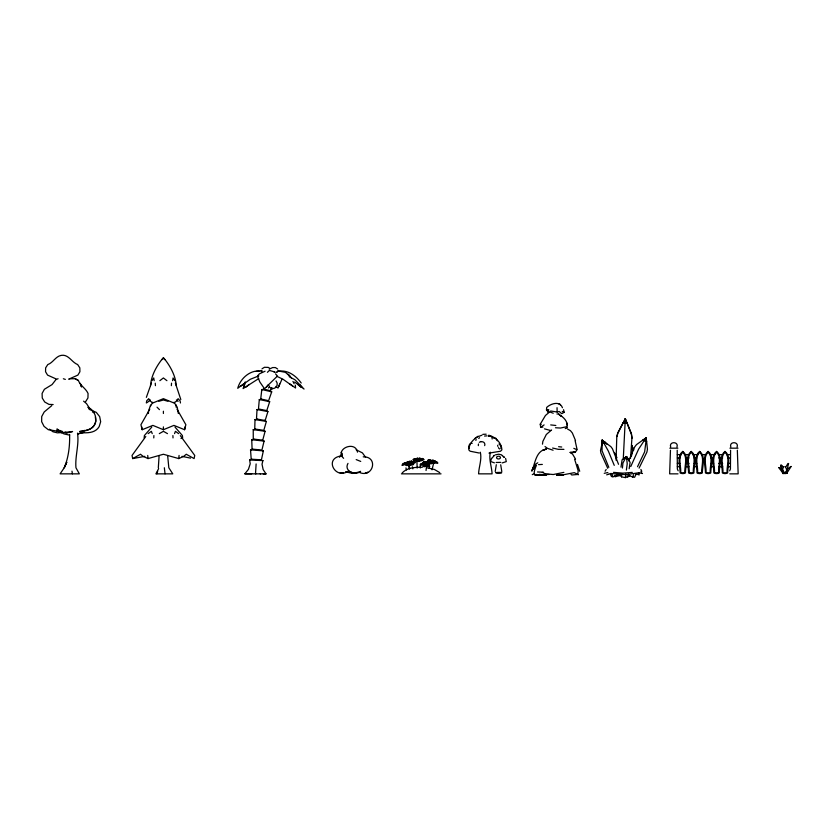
<?xml version="1.0" encoding="UTF-8"?>
<svg xmlns="http://www.w3.org/2000/svg" width="833" height="833" viewBox="0 0 833 833"><rect width="100%" height="100%" fill="white"/><g stroke="black" fill="none" stroke-linecap="round" stroke-linejoin="round"><path stroke-width="1.25" d="M618.534 464.304L612.432 448.737L610.901 446.675L604.768 442.073L602.113 443.291L602.051 450.757L608.829 467.365M670.461 450.205L669.649 473.852L678.02 473.852M730.583 450.205L730.447 468.979L729.646 470.812M153.772 437.929L153.886 435.555M264.571 420.446L265.165 420.478L267.914 411.596L257.022 409.544L256.481 418.968L257.064 419.134M159.072 456.276L158.322 467.771M550.634 410.992L557.142 412.023L557.048 407.681M253.909 439.168L253.274 439.043L253.232 429.661L265.102 431.265L262.728 440.188L262.093 440.157M630.519 458.348L631.976 437.606L631.414 433.629L627.145 423.154L623.022 423.403L625.312 418.666L631.393 434.253L631.955 438.314M627.124 423.424L625.312 418.666L623.022 423.216L627.145 423.154M629.321 475.82L629.332 475.195M785.227 473.311L787.237 473.331L785.269 473.269L785.28 471.645M616.087 460.233L616.774 436.856L617.732 432.941L623.042 422.945M428.12 463.231L428.141 462.565L426.985 462.763M144.151 437.929L144.39 435.555L151.793 427.079M150.554 406.046L152.793 402.256M574.104 451.767L575.155 452.392L570.386 452.517L575.155 452.392L577.123 449.674L575.124 440.719M171.536 383.159L171.359 385.658M178.324 413.491L177.252 407.222L174.003 402.256M625.187 421.134L625.312 418.666L623.282 458.952M786.55 473.311L782.791 473.508L786.55 473.311L786.467 468.781L785.03 466.584M259.302 399.517L258.48 408.951L266.768 410.596L269.684 401.725L259.302 399.517L259.979 399.767M256.116 463.96L255.512 473.842L260.521 473.873M496.312 464.731L495.208 471.468M254.742 428.995L255.002 419.593L266.373 421.436L263.811 430.338L254.742 428.995L255.346 429.141M421.81 459.972L419.551 459.67L420.467 459.878M422.498 460.503L419.218 461.149M787.227 472.217L786.935 473.311L785.519 473.571L783.676 473.311L783.738 472.217M615.139 475.216L615.035 476.799L620.554 475.279M628.707 460.847L634.746 446.852L636.495 444.624L643.326 439.751L646.002 441.105L644.648 451.85L637.516 466.719M431.473 463.169L431.817 461.513L429.318 461.42M260.719 398.945L268.611 400.715L271.714 391.843L261.812 389.511L260.719 398.945L261.239 399.142M176.138 407.17L176.2 405.057M490.335 452.225C488.669 459.577 491.772 466.719 492.084 473.852L478.579 473.852C478.892 466.719 481.995 459.577 480.329 452.225M546.479 409.951L548.728 409.638L548.166 412.085L546.479 409.951L546.708 407.379C550.884 403.568 559.891 400.611 562.462 407.754M620.991 467.136L622.116 459.764L625.927 457.119L627.082 457.348L628.738 460.139M425.517 465.345L428.12 465.574M645.887 441.344L646.262 437.658L643.222 439.991L646.502 441.417L646.262 437.658L643.222 439.991M787.081 471.645L786.914 473.311L783.676 473.311M628.394 473.779L628.009 476.309L625.396 477.601L621.543 476.851L621.803 474.331M622.428 468.042L622.938 463.013L625.51 458.119L625.146 457.504M145.775 436.523L132.041 455.443L132.686 458.587L140.517 454.256L143.193 456.422L148.045 458.587L163.393 454.256L178.751 458.587L179.074 455.443M409.128 462.846L408.961 461.555L409.659 461.128M426.048 470.468L426.34 467.938M625.396 477.601L625.895 473.842M626.385 470.093L627.218 463.846L626.666 458.348L627.457 457.952L630.112 462.409L629.154 468.729M787.258 469.979L787.487 468.323M542.47 444.166L542.866 441.375L546.323 434.482L551.592 429.953M149.784 409.138L140.923 424.715L142.183 429.713L152.856 425.392L163.393 429.713L173.93 425.392L184.603 429.713L185.051 426.881M176.284 385.658C175.68 375.641 169.87 365.25 163.393 357.576C156.916 365.25 151.106 375.641 150.513 385.658M172.608 380.671L173.077 377.953L174.774 380.671M565.243 428.62L566.909 427.787C568.575 422.518 564.326 417.729 560.068 415.23L561.629 416.333L558.506 414.261M413.033 463.617L411.169 463.148L411.96 463.367M413.793 463.919L412.939 464.887L410.669 465.085M788.622 463.471L787.758 466.886M676.958 447.102C679.124 441.24 668.545 441.24 670.711 447.102M737.09 447.102C739.256 441.24 728.677 441.24 730.843 447.102M787.497 471.145L787.726 470.083M404.526 464.127L405.369 463.7L404.369 463.971M617.003 436.554L617.722 433.576L623.032 423.143M429.234 468.167L429.724 466.199M432.025 469.822L433.472 463.919M533.609 469.114L535.473 464.2L537.774 462.794M631.372 456.317L632.476 450.965L632.018 447.061L633.767 449.987M645.471 440.782L646.262 437.658L644.253 440.636M255.929 473.852L244.85 473.81L248.432 469.343L250.223 463.794L249.629 460.003L262.926 460.607L262.02 464.179L263.134 469.562L266.039 473.883L260.177 473.862M500.966 448.466L501.122 446.207L498.957 443.937M267.424 372.309L269.413 370.425L274.932 372.007M425.705 466.303L425.84 464.866L425.007 465.845M263.353 450.861L261.427 459.816L251.212 459.202L250.525 449.851L263.353 450.861L262.499 450.83M278.92 386.429L279.669 383.909M264.082 441.074L261.926 450.018L252.087 449.112L251.743 439.741L264.082 441.074L263.259 441.042M408.076 463.919L408.305 463.19L405.817 463.044M156.854 473.852L157.697 471.145M414.168 460.618L417.218 461.18M414.74 460.066L417.291 459.701L416.302 459.931M146.358 397.351L151.45 383.003M281.991 379.234L278.035 388.032L275.89 386.429M257.459 376.016L259.823 381.962L264.488 388.719L277.462 376.016M270.194 390.771L271.777 387.605M406.171 464.731L406.546 465.564L408.836 465.283M406.556 464.304L408.305 463.19M780.927 466.074L781.604 469.531M492.147 439.012L492.126 437.544L490.97 436.409L488.502 435.93M243.882 386.991L244.819 384.44M184.603 429.713L185.863 424.715L177.002 409.138M785.894 466.886L787.987 463.471M536.452 465.168C531.11 477.882 535.681 475.122 546 474.727L546.458 475.185L534.599 474.925M174.545 433.629L175.44 431.317L178.626 433.629M491.532 458.285L490.606 461.503L494.406 462.856M531.85 470.926L533.359 467.271L531.933 470.895C535.275 463.117 535.952 450.601 546.281 449.133L542.887 450.268L546.24 449.06M474.997 438.356L478.027 436.242M347.996 463.377C343.56 470.884 355.264 476.351 360.606 471.291M245.235 381.899L243.111 388.594L258.719 378.588M416.156 460.16L416.5 459.368L413.72 459.118M276.754 372.413L277.077 371.674M630.758 466.553L638.567 449.216L644.367 440.386M423.581 465.168L424.403 464.679L423.893 465.043M628.207 475.112L632.58 477.007L633.674 474.727M339.479 457.255L341.915 453.652M150.586 405.057L148.482 411.221L148.461 413.491M636.287 473.831L634.611 477.257L632.58 477.007M639.078 468.115L646.897 452.121L647.439 449.372L646.616 441.178L645.575 440.532M786.706 473.311L785.227 473.144L786.706 473.311L791.183 466.459M625.489 458.348L626.437 456.536L627.426 458.192L626.645 458.577L625.114 457.734L626.437 456.536L627.426 458.192M542.939 427.11L540.669 427.204L540.242 424.205L545.448 415.48L549.051 412.429M268.476 387.991L269.58 385.95M426.319 462.492L426.288 461.503M426.059 462.815L426.944 462.565L425.996 462.7M422.237 463.294L424.413 462.669M422.997 462.534L424.341 464.168L423.258 464.012M605.102 471.218L606.185 469.458M85.539 401.808L87.944 397.945L88.059 393.447C85.768 388.293 80.437 385.877 78.333 380.462L75.199 378.703L69.347 378.786M152.012 380.671L153.72 377.953L154.188 380.671M158.645 468.615L155.896 473.852L172.775 473.852L168.828 467.771L167.714 456.276M423.456 464.148L423.778 463.637L421.175 463.565M625.114 457.734L626.437 456.536L626.645 458.577M411.96 462.346L410.898 462.7L411.971 461.232L411.471 460.93M277.066 372.007L278.472 370.425L277.93 371.351M266.529 387.095L268.455 384.523M428.88 463.637L426.215 464.522L427.246 464.762M429.172 464.595L429.151 463.7L427.058 463.335M404.869 464.023L405.556 464.418M430.14 461.378L430.64 460.764L431.317 461.295L430.203 461.19M424.591 462.398L425.673 463.481L428.141 462.565M493.667 455.963L494.313 455.255L492.136 458.077M258.084 375.298L259.334 373.871L265.061 371.226M788.164 468.708L790.788 466.459M624.729 458.473L625.927 457.119M402.214 472.884C407.264 467.521 415.417 467.198 422.321 467.303M161.987 359.637L163.393 358.242L164.799 359.637M51.771 405.64L44.222 411.939L41.712 416.552L41.65 421.696L44.034 426.35L48.304 429.713L58.779 431.359L64.11 433.941L69.618 435.138M243.486 384.065L237.728 388.282C240.237 378.651 250.067 369.696 260.604 371.081M406.129 462.867L407.587 462.065L409.628 462.836M246.141 386.991L249.15 384.44M540.669 427.204L544.116 424.913M240.404 386.387L250.244 379.307L258.844 375.86M159.874 380.671L163.393 377.953L166.912 380.671M783.759 466.584L782.76 468.781L783.187 473.311L785.634 473.311L782.864 473.311L782.01 470.78M148.638 401.287L150.409 399.986M148.159 433.629L151.346 431.317L152.241 433.629M539.784 474.216L538.701 474.997L536.233 474.456M563.879 472.384L553.279 474.518L545.313 473.821L543.678 474.987L540.752 474.414M477.017 437.294C472.519 439.814 468.948 444.593 468.781 449.862L470.135 451.215L479.256 453.037M682.789 451.413C676.448 456.192 680.228 466.449 680.113 472.967A5.935 5.935 0 0 0 685.455 472.967C685.34 466.449 689.12 456.192 682.789 451.413L682.789 452.309C677.468 457.15 681.217 466.293 680.707 472.384A4.79 4.79 0 0 0 684.872 472.384C684.351 466.293 688.1 457.15 682.789 452.309M691.234 451.413C684.893 456.192 688.672 466.449 688.558 472.967A5.935 5.935 0 0 0 693.899 472.967C693.795 466.449 697.565 456.192 691.234 451.413L691.234 452.309C685.913 457.15 689.662 466.293 689.151 472.384A4.79 4.79 0 0 0 693.316 472.384C692.796 466.293 696.544 457.15 691.234 452.309M699.678 451.413C693.348 456.192 697.117 466.449 697.013 472.967A5.935 5.935 0 0 0 702.344 472.967C702.24 466.449 706.009 456.192 699.678 451.413L699.678 452.309C704.999 457.15 701.251 466.293 701.761 472.384A4.79 4.79 0 0 1 697.596 472.384C698.106 466.293 694.358 457.15 699.678 452.309M708.123 451.413C701.792 456.192 705.561 466.449 705.457 472.967A5.935 5.935 0 0 0 710.788 472.967C710.684 466.449 714.454 456.192 708.123 451.413L708.123 452.309C702.802 457.15 706.551 466.293 706.04 472.384A4.79 4.79 0 0 0 710.205 472.384C709.695 466.293 713.444 457.15 708.123 452.309M716.567 451.413C710.237 456.192 714.006 466.449 713.902 472.967A5.935 5.935 0 0 0 719.233 472.967C719.129 466.449 722.898 456.192 716.567 451.413L716.567 452.309C721.888 457.15 718.14 466.293 718.65 472.384A4.79 4.79 0 0 1 714.485 472.384C714.995 466.293 711.247 457.15 716.567 452.309M725.012 451.413C718.681 456.192 722.45 466.449 722.346 472.967A5.935 5.935 0 0 0 727.678 472.967C727.573 466.449 731.343 456.192 725.012 451.413L725.012 452.309C719.691 457.15 723.44 466.293 722.929 472.384A4.79 4.79 0 0 0 727.094 472.384C726.584 466.293 730.333 457.15 725.012 452.309M269.246 369.186L272.589 367.561L275.39 367.561L277.628 369.009M782.864 473.311L784.863 473.102L783.114 473.311L778.688 467.584M262.051 368.769L264.446 367.291L268.216 367.384L269.944 368.436M627.457 477.142L629.81 475.695M408.868 461.971L410.804 461.211L412.45 461.597M148.118 401.902L146.337 402.985L146.702 400.819L148.711 398.663L149.898 400.819L152.845 402.985L163.393 398.663L173.941 402.985L176.898 400.819L178.075 398.663L180.084 400.819L180.459 402.985M434.493 462.669L433.285 461.899L433.826 462.305M435.159 463.398L431.609 462.961M603.769 442.969L604.873 442.313L602.134 440.095L601.749 443.468L603.769 442.969L602.134 440.095L602.217 443.541M563.556 409.69L564.149 412.283L561.765 413.709M402.454 464.231L404.671 463.481L403.276 463.325M402.526 464.658L401.923 465.251L403.62 465.106M159.311 433.629L163.393 431.317L167.475 433.629M417.822 460.212L418.822 460.201M414.49 462.128L411.783 462.815L412.22 463.481M414.553 463.148L415.573 462.19L413.814 461.878M347.84 471.301C335.751 479.735 324.037 459.056 340.208 456.12M270.954 389.636L272.995 388.532M479.329 442.313L480.88 441.5M434.545 461.711L433.368 461.544L434.982 460.576M532.266 474.664L533.766 473.904M428.329 460.784L430.64 460.764L428.558 459.806M427.902 461.17L427.662 461.784L429.87 462.43M496.114 462.482L500.737 462.388M80.572 432.764L77.938 433.941L84.216 432.317L81.769 432.587M178.751 458.587L183.593 456.422L186.28 454.256L194.099 458.587L194.745 455.443L180.313 435.638M547.947 412.179L549.062 411.689L553.247 413.23M68.639 379.213L77.885 375.1L79.906 371.737L79.833 367.874L77.677 364.573C71.607 362.261 68.545 353.983 61.111 355.399C55.436 356.514 53.114 362.699 47.783 364.573L45.628 367.874L45.555 371.737L47.564 375.1L55.967 378.89M417.666 457.983L416.969 458.244L417.333 458.775L414.428 458.619M610.381 474.175L611.432 476.528L612.973 476.768L618.169 474.841M86.58 430.015C99.012 428.172 98.273 411.71 87.934 407.285L89.829 409.034M180.948 438.543L182.646 437.929L182.406 435.555L174.992 427.079M477.903 436.69L481.953 435.201M58.081 378.744L56.03 379.494L52.073 384.575L44.388 389.282L42.098 393.447L42.254 398.039L44.711 401.995L48.97 404.39L53.156 404.546M359.637 471.884L352.567 473.436L345.56 471.79M495.416 454.87L498.842 454.193L501.768 454.922M606.674 474.852L608.225 474.331M608.423 474.269L610.745 473.488L625.927 474.675L638.755 472.759L642.503 473.529M406.983 462.773L409.565 462.325M423.185 458.993L420.301 459.327L420.675 460.097M423.206 460.003L424.112 459.701L423.497 459.129M425.819 466.511L423.841 466.719L422.56 465.897M158.832 401.287L163.393 399.986L167.954 401.287M557.142 412.023L559.224 411.502L561.286 413.293M407.899 464.585L409.909 463.523L410.18 465.085M421.3 463.835L420.061 464.47L421.477 465.262M425.371 466.188L426.371 465.959M85.32 430.307L79.676 431.484C86.413 431.369 94.504 428.912 95.837 421.29L95.347 416.989M433.368 461.544L434.045 461.388M409.388 462.377L407.691 462.752L408.909 461.961M406.566 462.284L407.618 462.055M407.264 462.575L405.234 463.294L405.796 464.085M144.796 456.349L132.686 458.587M423.383 462.086L424.018 462.586M604.237 473.311L607.861 472.55M488.242 435.982L489.013 435.826M409.826 464.887L410.992 464.668M403.005 464.46L405.327 463.752L405.588 464.273M420.301 459.139L419.186 459.327L420.249 458.202L419.645 457.952M482.807 434.357L486.17 434.191M404.505 462.804L405.39 462.669M405.39 463.158L402.953 464.189M419.572 461.024L417.375 461.086M411.169 463.148L412.335 462.981M486.899 435.836L484.567 436.065M426.215 464.522L427.194 464.397M502.195 462.919L506.277 461.617L505.6 458.389M632.32 472.394L622.824 473.144L613.473 472.353M416.281 460.347L418.333 459.712L420.155 460.295M562.9 474.872L574.281 472.655L578.446 474.758M417.541 458.494L419.894 458.462M538.535 464.627L542.345 464.418M431.182 461.815L432.056 462.086M415.032 459.139L412.897 459.524L413.647 460.128M575.072 452.184L570.386 452.517M407.951 463.45L409.097 463.377M556.913 413.991L559.005 413.876M61.59 432.598L57.31 432.837L52.968 431.765L49.48 429.162M256.335 371.393L259.427 371.258M423.351 464.72L424.403 464.679M404.588 463.731L405.369 463.7M419.551 459.67L420.821 459.618M81.53 432.691C88.017 433.035 95.358 432.973 99.148 426.663L100.668 421.717L99.668 416.615L96.274 412.356L89.069 409.305M488.981 453.121L500.539 451.215L501.882 449.862C501.601 442.667 495.416 436.919 488.711 435.201M783.843 473.238C787.31 473.123 780.438 473.425 783.915 473.373M563.931 449.362L558.256 449.331L552.602 448.039M544.667 474.529L549.207 474.456M559.776 475.195L563.098 475.185L556.736 475.195L563.098 475.185M279.347 371.122C288.385 370.029 296.204 376.037 301.213 383.013M669.784 448.175L677.885 448.175M729.916 448.175L738.017 448.175M677.354 454.61L681.238 454.61M685.122 454.61L689.006 454.61M692.9 454.61L698.075 454.61M701.959 454.61L705.843 454.61M709.726 454.61L714.901 454.61M718.785 454.61L722.669 454.61M726.553 454.61L730.437 454.61M677.354 457.952L679.947 457.952M686.423 457.952L689.006 457.952M694.191 457.952L696.784 457.952M711.018 457.952L713.61 457.952M718.785 457.952L722.669 457.952M727.855 457.952L730.437 457.952M432.348 460.045L433.254 460.045M677.354 463.398L679.947 463.398M686.423 463.398L689.006 463.398M694.191 463.398L696.784 463.398M711.018 463.398L713.61 463.398M718.785 463.398L722.669 463.398M727.855 463.398L730.437 463.398M677.354 466.73L679.947 466.73M686.423 466.73L689.006 466.73M694.191 466.73L696.784 466.73M711.018 466.73L713.61 466.73M718.785 466.73L722.669 466.73M727.855 466.73L730.437 466.73M401.423 473.852L441.042 473.852M729.781 473.852L738.153 473.852L737.34 450.205M244.85 473.81L251.733 473.831M616.795 474.518L621.366 474.539M263.27 473.873L266.039 473.883M416.042 459.691L417.291 459.701M414.116 461.482L411.335 462.055L411.689 462.575M429.068 460.024L427.662 460.243L428.027 460.659M279.19 371.154L285.365 372.309L290.311 376.62M363.219 456.828C378.828 456.442 373.08 478.465 359.44 472.446M262.041 460.587L262.926 460.607M436.804 462.325L433.951 461.774L434.076 462.586M436.357 463.221L437.919 463.023L436.586 462.221M427.704 463.502L424.997 463.117M537.545 471.967L543.491 472.217M431.296 463.866L429.297 463.658M411.45 464.21L409.909 463.523M424.164 461.597L427.069 462.398L426.1 462.221M253.274 439.043L262.728 440.188M264.3 431.223L265.102 431.265M504.486 457.359L502.174 455.547M265.602 421.394L266.373 421.436M256.481 418.968L265.165 420.478M555.84 425.486L550.696 424.913M267.174 411.544L267.914 411.596M266.206 410.565L266.768 410.596M422.664 458.504L419.676 458.744L419.936 459.41M268.986 401.683L269.684 401.725M249.629 460.003L250.514 460.066M271.037 391.802L271.714 391.843M427.423 466.376L429.464 466.241L429.266 465.324M428.589 463.283L426.85 463.054M404.953 465.001L405.619 465.064M251.212 459.202L251.889 459.264M616.784 475.247L621.335 475.685M555.486 427.756L560.484 428.047L566.117 426.829L566.909 427.787M558.61 446.707L561.713 447.029M425.913 462.45L426.944 462.565M643.326 439.751L643.94 439.824M646.002 441.105L646.616 441.178M250.525 449.851L251.389 449.955M252.087 449.112L252.743 449.206M429.13 462.919L430.067 463.054M604.768 442.073L606.83 444.218M604.873 442.313L602.134 440.095L602.613 441.906M602.113 443.291L600.51 450.518L600.885 452.996L607.746 468.292M251.743 439.741L252.566 439.886M426.631 467.677L434.42 469.479L439.751 472.623M64.891 432.275L67.379 432.723L64.828 432.41L72.575 431.515C67.411 433.587 60.965 433.035 56.852 429.037L58.758 429.963M625.895 457.348L627.051 457.577M625.51 458.119L626.666 458.348M433.254 460.534L435.586 461.576M182 456.349L190.549 458.14M253.232 429.661L254.023 429.828M429.745 459.629L430.828 459.868M553.102 450.216L547.531 448.383L545.021 446.561M61.704 432.431L58.466 431.681L61.632 432.535L58.883 431.255M544.49 428.87L550.675 430.505M353.702 473.134L349.214 471.332M356.191 459.597L360.731 461.43M423.976 461.826L426.413 462.211L425.517 462.461M255.002 419.593L255.762 419.801M433.285 461.899L434.43 462.211M427.86 461.659L428.537 461.846M540.242 424.205L541.2 424.497M257.022 409.544L257.751 409.774M63.36 378.755L65.349 379.4M421.259 464.293L423.893 464.491L423.362 465.532M635.34 473.633L639.182 474.925L638.755 472.759M430.265 460.941L431.317 461.295M356.17 449.799L362.417 452.881L365.593 457.275M431.14 462.711L432.202 463.096M427.975 462.773L428.558 462.981M59.716 430.432L62.402 431.432M276.868 376.318L283.001 379.234L292.727 386.168M261.812 389.511L262.457 389.771M436.919 461.826L434.087 461.18L434.243 461.878M472.155 443.395C469.75 442.261 468.146 446.321 469.083 448.185M270.704 390.812L263.197 388.959L263.686 389.167M779.23 467.584L781.906 469.416L784.54 473.311M289.176 376.672L294.976 379.796L304.055 389.053L294.643 382.045M562.233 411.429L564.149 412.283M432.691 462.461L432.025 461.742M573.822 448.331L576.675 449.612M542.325 472.384L545.313 473.821M92.421 411.919L94.348 412.866M425.559 464.897L426.319 465.283M269.653 387.314L271.693 388.417L273.995 388.417L276.035 387.314L277.139 385.273L277.139 382.972L276.035 380.931M75.199 378.703L78.333 380.462M431.432 460.764L432.15 461.17M567.544 429.037L570.449 430.671L572.354 433.014L575.52 440.574M273.755 371.674L275.025 372.413M503.33 456.671L503.996 457.098M261.989 370.55L261.052 370.487L262.26 372.164M423.726 463.742L424.341 464.168M570.969 474.383L571.813 474.987L577.81 474.446L578.164 470.749L574.645 459.285M176.377 399.986L178.147 401.287M781.385 465.043L783.062 466.865M570.126 452.309L572.646 454.245L575.541 459.118M495.677 438.043L497.353 440.761M782.531 466.386L783.176 466.907M83.592 401.162L86.528 403.62L89.974 408.93M298.11 384.69L301.109 387.355M289.832 383.909L295.559 388.032L295.34 385.19M157.021 407.17L159.467 409.638M429.057 465.043L426.944 464.231L427.214 464.856M289.697 375.975L288.031 374.194L291.519 378.005M275.515 373.871L276.816 375.298M343.613 458.327C334.241 449.081 355.337 440.136 357.492 452.152M299.807 384.69L301.994 387.355M614.65 452.965L616.982 457.754M627.082 457.348L627.457 457.952M620.304 474.81L621.543 476.851M603.665 442.719L608.371 451.132L614.254 465.366M292.935 381.368L294.132 383.742M787.581 467.459L787.883 468.458M640.91 469.458L641.795 471.343M678.156 470.812L677.344 468.979L677.208 450.205M611.943 474.414L612.973 476.768M640.983 471.259L641.816 473.383M175.336 383.003L180.813 399.517M631.82 445.395L632.768 448.008L631.82 445.395L631.976 447.425M577.488 464.439L579.716 471.27M501.81 471.53L500.706 464.783M408.305 465.053L409.503 469.052M405.921 467.886L406.514 469.885M418.385 459.899L418.385 461.492M782.416 470.478L780.75 465.043M412.397 466.772L412.845 468.885M409.18 465.72L409.628 467.834M566.815 422.956L567.263 425.486M141.735 426.881L142.183 429.713M71.982 471.145L72.398 473.852M164.34 467.771L165.059 473.852M147.722 455.443L148.045 458.587M155.427 385.658L155.25 383.159M172.9 435.555L173.014 437.929M77.521 433.129C79.26 444.728 74.939 456.224 75.959 467.771L79.343 473.852L60.101 473.852L64.245 467.771L66.723 462.357L64.245 467.771C68.639 457.296 69.93 445.634 69.597 434.357M420.186 465.553L420.259 467.99M416.958 462.003L417.156 468.084M163.393 411.221L163.393 413.491M163.393 426.881L163.393 429.713M498.509 456.224A1.947 1.374 0 0 1 500.331 458.077A1.947 1.374 0 0 1 497.259 458.66A1.947 1.374 0 0 1 497.53 456.411M493.677 438.158A2.572 1.031 49.1 0 1 494.5 438.439M499.8 448.987A2.572 1.01 66.2 0 1 498.415 447.623M497.884 446.405A2.572 1.01 66.2 0 1 497.655 445.239M479.516 437.689A2.707 0.646 -32.1 0 1 478.736 438.439M476.424 439.834A2.707 0.646 -32.1 0 1 475.518 440.105M481.068 441.802A3.374 3.03 -32.9 0 1 484.671 445.634M478.371 445.634A3.374 3.03 -32.9 0 1 478.538 444.02M420.592 459.931A2.145 0.562 -1.6 0 1 420.311 460.222M418.458 460.545A2.145 0.562 -1.6 0 1 417.385 460.503M416.604 460.316A2.145 0.562 -1.6 0 1 416.313 460.045M434.357 462.305A2.041 0.562 11.9 0 1 431.307 462.18M430.588 461.836A2.041 0.562 11.9 0 1 430.349 461.503M433.399 461.617A2.041 0.562 11.9 0 1 434.118 461.971M426.059 465.532A1.853 0.771 5.2 0 1 425.132 465.564M424.216 465.387A1.853 0.771 5.2 0 1 423.32 464.637M426.111 464.2A1.853 0.771 5.2 0 1 426.777 464.543M427.006 464.949A1.853 0.771 5.2 0 1 426.746 465.314M412.2 463.158A1.999 0.76 -9.9 0 1 410.294 464.241A1.999 0.76 -9.9 0 1 408.264 463.794M341.384 452.132L342.082 456.505L341.384 452.132M495.697 472.561C497.707 474.623 508.213 471.707 495.697 472.561M367.926 472.321L365.166 473.134L367.936 472.342M343.238 472.925L340.291 472.915L343.238 472.925M58.779 431.359L56.592 431.057L58.768 431.379M560.422 404.755L558.891 403.63L560.422 404.755M81.436 386.783L80.291 383.461L81.436 386.783"/></g></svg>
